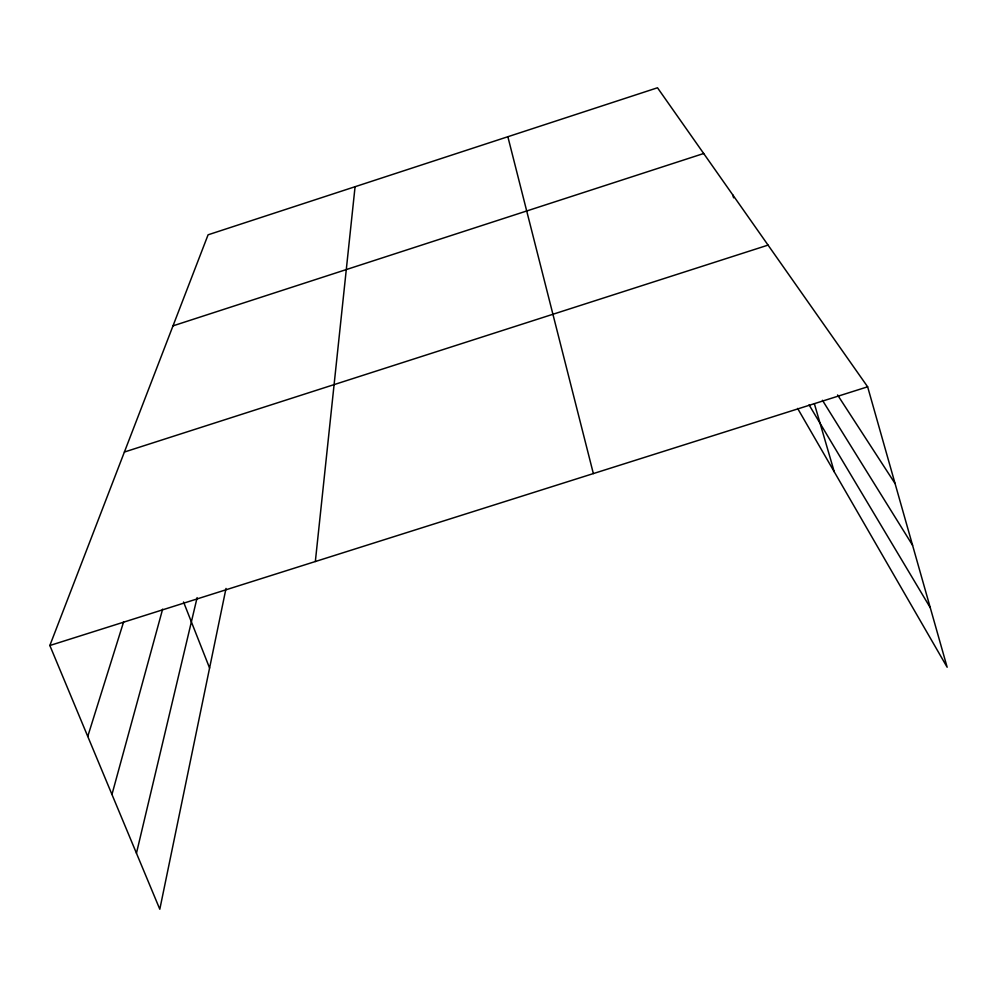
<?xml version="1.0" encoding="UTF-8"?>
<svg xmlns="http://www.w3.org/2000/svg" width="997" height="997" viewBox="0 0 997 997"><rect width="100%" height="100%" fill="white"/><g stroke="black" fill="none" stroke-linecap="round" stroke-linejoin="round"><path stroke-width="1.5" d="M315.339 561.523L355.069 186.726M226.007 588.429L159.807 909.227L49.85 645.508L208.086 234.806L657.497 87.773L867.639 386.811L947.15 667.23L797.625 408.421M136.452 853.22L197.132 597.602M111.963 794.472L162.636 609.117M87.761 736.422L123.578 622.003M173.004 325.857L703.695 153.501M124.401 452.027L768.064 245.112M49.85 645.508L867.639 386.811M837.567 394.962L895.069 483.545M822.45 400.283L912.579 545.272M809.066 404.882L930.276 607.709M183.535 601.976L209.582 668.027M732.758 194.864L733.63 197.817M814.449 403.997L834.24 471.793M507.859 136.726L593.352 473.575"/></g></svg>
